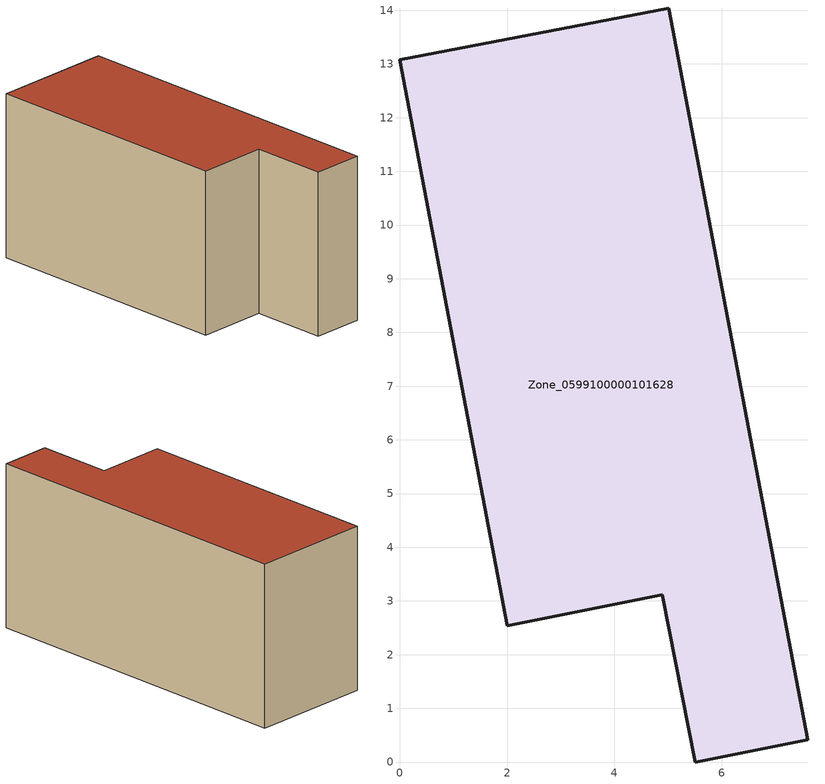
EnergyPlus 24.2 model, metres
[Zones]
Zone_0599100000101628
 floor ground (C_G): 0,13.08 5.01,14.04 7.6,0.41 5.5,0 4.89,3.11 2,2.54 z0
 wall outside (C_F): 7.6,0.41 5.01,14.04 0,13.08 2,2.54 4.89,3.11 5.5,0 7.6,0.41 z0:6.87
 roof outside (C_R): 5.01,14.04 0,13.08 2,2.54 4.89,3.11 5.5,0 7.6,0.41 z6.87
[BUILDING]
Pand.0599100000101628: North Axis=0; Terrain=City; Loads Convergence Tolerance Value=0.04; Temperature Convergence Tolerance Value=0.4; Solar Distribution=FullExterior; Maximum Number of Warmup Days=25; Minimum Number of Warmup Days=1
[Site:Location]
Rotterdam.The.Hague.AP_ZH_NLD Design_Conditions: Latitude=51.96; Longitude=4.45; Time Zone=1; Elevation=-4.5
[SITE:GROUNDTEMPERATURE:BUILDINGSURFACE]
18, 18, 18, 18, 18, 18, 18, 18, 18, 18, 18, 18
[MATERIAL] Thermal Absorptance=0.9; Solar Absorptance=0.7; Visible Absorptance=0.7
Name | Roughness | Thickness | Conductivity | Density | Specific Heat
G.TC.1946 | MediumSmooth | 0.15 | 1 | 540 | 1210
F.TC.1946 | Rough | 0.3 | 0.857143 | 1920 | 840
R.TC.1946 | MediumRough | 0.2 | 0.909091 | 1500 | 1000
[CONSTRUCTION]
C_G: G.TC.1946
C_F: F.TC.1946
C_R: R.TC.1946
[ZONE]
Zone_0599100000101628: Type=1; Multiplier=1; Ceiling Height=Autocalculate; Volume=Autocalculate; Floor Area=autocalculate; Part of Total Floor Area=Yes
[ZONEINFILTRATION:DESIGNFLOWRATE]
Infil_Zone_0599100000101628: Zone or ZoneList or Space or SpaceList=Zone_0599100000101628; Schedule=AlwaysOn; Design Flow Rate Calculation Method=Flow/Area; Flow Rate per Floor Area=0.003; Constant Term Coefficient=1; Temperature Term Coefficient=0; Velocity Term Coefficient=0; Velocity Squared Term Coefficient=0
[HVACTEMPLATE:ZONE:IDEALLOADSAIRSYSTEM]
Zone_0599100000101628: Maximum Heating Supply Air Temperature=50; Minimum Cooling Supply Air Temperature=13; Maximum Heating Supply Air Humidity Ratio=0.0156; Minimum Cooling Supply Air Humidity Ratio=0.0077; Heating Limit=NoLimit; Cooling Limit=NoLimit; Dehumidification Control Type=ConstantSensibleHeatRatio; Cooling Sensible Heat Ratio=0.7; Dehumidification Setpoint=60; Humidification Control Type=None; Humidification Setpoint=30; Outdoor Air Method=None; Outdoor Air Flow Rate per Person=0.00944; Outdoor Air Flow Rate per Zone Floor Area=0; Outdoor Air Flow Rate per Zone=0; Demand Controlled Ventilation Type=None; Outdoor Air Economizer Type=NoEconomizer; Heat Recovery Type=None; Sensible Heat Recovery Effectiveness=0.7; Latent Heat Recovery Effectiveness=0.65
[ZONECONTROL:THERMOSTAT]
ThermostatControl_Zone_0599100000101628: Zone or ZoneList=Zone_0599100000101628; Control Type Schedule=DualSetpointControlType; Control 1=Thermostat_Zone_0599100000101628; Temperature Difference Between Cutout And Setpoint=0
[THERMOSTATSETPOINT:DUALSETPOINT]
Thermostat_Zone_0599100000101628: Heating Setpoint Temperature Schedule=HeatingSetpoint_Zone_0599100000101628; Cooling Setpoint Temperature Schedule=CoolingSetpoint_Zone_0599100000101628
[SCHEDULE:COMPACT]
HeatingSetpoint_Zone_0599100000101628: Through: 12/31, For: AllDays, Until: 24:00, 21
CoolingSetpoint_Zone_0599100000101628: Through: 12/31, For: AllDays, Until: 24:00, 24
DualSetpointControlType: Through: 12/31, For: AllDays, Until: 24:00, 4
AlwaysOn: Through: 12/31, For: AllDays, Until: 24:00, 1
